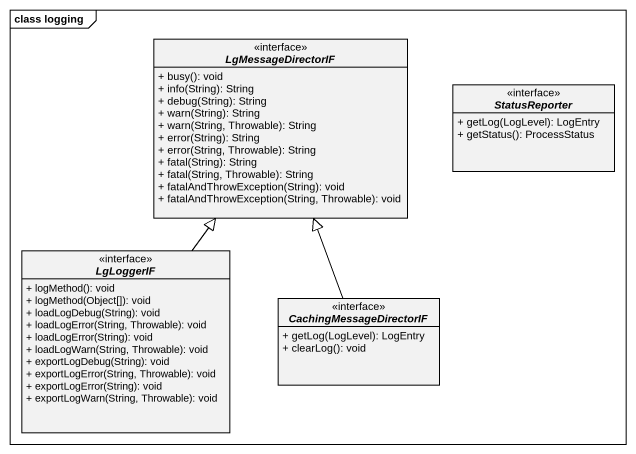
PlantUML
@startuml
mainframe class logging
hide circle
hide empty members
skinparam classAttributeIconSize 0
interface LgMessageDirectorIF <<interface>> {
  + busy(): void
  + info(String): String
  + debug(String): String
  + warn(String): String
  + warn(String, Throwable): String
  + error(String): String
  + error(String, Throwable): String
  + fatal(String): String
  + fatal(String, Throwable): String
  + fatalAndThrowException(String): void
  + fatalAndThrowException(String, Throwable): void
}
interface StatusReporter <<interface>> {
  + getLog(LogLevel): LogEntry
  + getStatus(): ProcessStatus
}
interface LgLoggerIF <<interface>> {
  + logMethod(): void
  + logMethod(Object[]): void
  + loadLogDebug(String): void
  + loadLogError(String, Throwable): void
  + loadLogError(String): void
  + loadLogWarn(String, Throwable): void
  + exportLogDebug(String): void
  + exportLogError(String, Throwable): void
  + exportLogError(String): void
  + exportLogWarn(String, Throwable): void
}
interface CachingMessageDirectorIF <<interface>> {
  + getLog(LogLevel): LogEntry
  + clearLog(): void
}
LgLoggerIF -up-|> LgMessageDirectorIF
CachingMessageDirectorIF -up-|> LgMessageDirectorIF
@enduml
